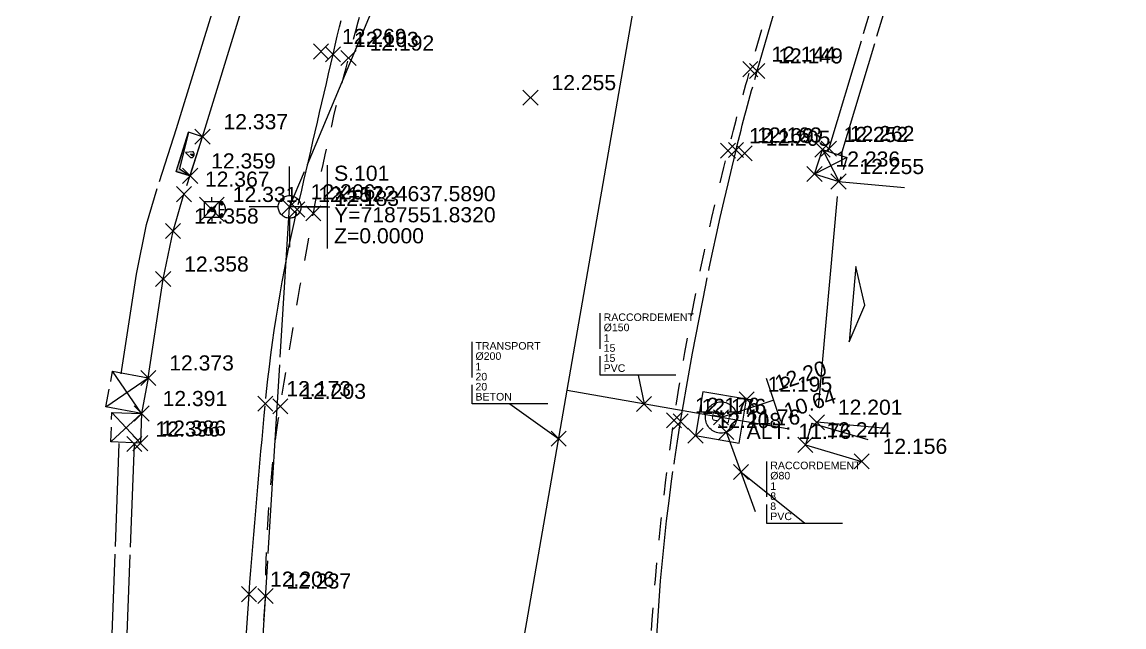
# Model space of a CAD drawing. Header units: metres. Extents: x 1224602 to 1224842, y 7187490 to 7187733.
# Drawn here: x 1224634.05 to 1224648.62, y 7187546.28 to 7187554.28 of the extents above; entities that cross this region are included whole.
import ezdxf
from ezdxf.enums import TextEntityAlignment as Align

# ---------------------------------------------------------------- set-up
doc = ezdxf.new("R2010")
doc.units = ezdxf.units.M
doc.header["$PDMODE"] = 3
doc.header["$PDSIZE"] = 0.1
for name, pattern in [('LL_0822', [2.5, 2.5, 0]), ('LL_0829', [0.6, 0.3, -0.3]), ('SL_1146', [2.5, 2.5, 0]), ('Socle_Continu', [2.5, 2.5, 0]), ('YL_2901', [2.5, 2.5, 0])]:
    doc.linetypes.add(name, pattern=pattern)
for name, color, linetype, lineweight in [('CLOTU_SCS', 212, 'Socle_Continu', 13), ('ELECT_SCS', 1, 'Socle_Continu', 13), ('GAZFL_SCS', 40, 'Socle_Continu', 13), ('SIGTA_SCI', 7, 'Socle_Continu', 13), ('SIGTM_PSI', 1, 'Socle_Continu', 13), ('SIGTO_PSI', 255, 'Socle_Continu', 13), ('SIGTO_SCI', 255, 'Socle_Continu', 13), ('VOIRI_SCS', 7, 'Socle_Continu', 13)]:
    doc.layers.add(name, color=color, linetype=linetype, lineweight=lineweight)
for name, color, linetype, lineweight, true_color in [('EAUUS_PSI', 7, 'Socle_Continu', 13, 0x7f3f00), ('EAUUS_SCI', 7, 'Socle_Continu', 13, 0x7f3f00), ('EAUUS_SCS', 7, 'Socle_Continu', 13, 0x7f3f00), ('EAUUS_SCT', 7, 'Socle_Continu', 13, 0x7f3f00), ('SIGTR_PSS', 7, 'Socle_Continu', 13, 0x9966cc), ('SIGTS_PSS', 7, 'Socle_Continu', 13, 0x9966cc)]:
    doc.layers.add(name, color=color, linetype=linetype, lineweight=lineweight, true_color=true_color)
doc.styles.add('Reseaux', font='arial.ttf')
doc.styles.get("Standard").update_dxf_attribs({"font": 'arial.ttf'})
doc.linetypes.add('CL_0181', pattern='A,3,-0.15,0.4,-0.381,["eu",Standard,S=0.254,R=0,X=-0.2,Y=-0.1],-0.381,0.4,-0.15', length=4.862)

# ---------------------------------------------------------------- blocks, each defined once
blk = doc.blocks.new('YP_1521')
at = {"layer": 'SIGTO_SCI', "color": 7, "linetype": 'Socle_Continu'}
blk.add_point((0, 0), dxfattribs=at)
at = {"layer": 'SIGTA_SCI', "linetype": 'Socle_Continu'}
blk.add_attdef('ALT', (0.278, 0.099), '', height=0.2, dxfattribs=at)
at = {"layer": 'SIGTA_SCI', "linetype": 'Socle_Continu', "flags": 9}
blk.add_attdef('CALQUE_ALT', (1.69, -1.18), '', height=0.2, dxfattribs=at)
at = {"layer": 'SIGTO_SCI', "linetype": 'Socle_Continu', "flags": 9}
for tag, p in [('ID', (1.69, 0.105)), ('NATURE', (1.69, -0.216)), ('FAMILLE', (1.69, -0.538)), ('CALQUE', (1.69, -0.859)), ('PCRS', (1.69, -1.823))]:
    blk.add_attdef(tag, p, '', height=0.2, dxfattribs=at)
blk = doc.blocks.new('YP_2900')
at = {"layer": 'SIGTO_PSI', "linetype": 'Socle_Continu'}
blk.add_line((0.5, 0), (0, 0), dxfattribs=at)
at = {"layer": 'SIGTO_PSI', "linetype": 'Socle_Continu', "flags": 128}
blk.add_lwpolyline([(0.5, -0.55), (0.5, 0.55)], dxfattribs=at)
at = {"layer": 'SIGTO_PSI', "color": 7, "linetype": 'Socle_Continu'}
blk.add_point((0, 0), dxfattribs=at)
at = {"layer": 'SIGTM_PSI', "color": 1, "linetype": 'Socle_Continu'}
blk.add_attdef('MAT', (0.589, 0.345), '', height=0.2, dxfattribs=at)
at = {"layer": 'SIGTM_PSI', "linetype": 'Socle_Continu', "flags": 9}
blk.add_attdef('CALQUE_MAT', (1.598, -0.695), '', height=0.2, dxfattribs=at)
at = {"layer": 'SIGTO_PSI', "linetype": 'Socle_Continu', "flags": 9}
for tag, p in [('ID', (1.598, 0.59)), ('NATURE', (1.598, 0.269)), ('FAMILLE', (1.598, -0.052)), ('CALQUE', (1.598, -0.374)), ('PCRS', (1.598, -1.016))]:
    blk.add_attdef(tag, p, '', height=0.2, dxfattribs=at)
at = {"layer": 'SIGTO_PSI', "linetype": 'Socle_Continu'}
for tag, p in [('X=', (0.589, 0.075)), ('Y=', (0.589, -0.204)), ('Z=', (0.589, -0.482))]:
    blk.add_attdef(tag, p, '', height=0.2, dxfattribs=at)
blk = doc.blocks.new('FP_0404')
at = {"layer": 'ELECT_SCS', "linetype": 'Socle_Continu'}
h = blk.add_hatch(color=91, dxfattribs=at)
edge = h.paths.add_edge_path()
edge.add_ellipse((0.264, 0.162), major_axis=(-0.0287, 0.0287), ratio=1, start_angle=-135, end_angle=45, ccw=False)
edge.add_ellipse((0.264, 0.162), major_axis=(-0.0287, 0.0287), ratio=1, start_angle=45, end_angle=225, ccw=False)
h = blk.add_hatch(color=91, dxfattribs=at)
edge = h.paths.add_edge_path()
edge.add_ellipse((0.264, -0.163), major_axis=(-0.0287, 0.0287), ratio=1, start_angle=-135, end_angle=45, ccw=False)
edge.add_ellipse((0.264, -0.163), major_axis=(-0.0287, 0.0287), ratio=1, start_angle=45, end_angle=225, ccw=False)
at = {"layer": 'ELECT_SCS', "color": 193, "linetype": 'Socle_Continu'}
for p, q in [((-0.325, 0.325), (-0.203, 0.203)), ((0, 0.203), (0, 0.325)), ((0.203, 0.203), (0.325, 0.325)), ((-0.203, 0), (-0.325, 0)), ((-0.203, -0.203), (-0.325, -0.325)), ((0, -0.203), (0, -0.325)), ((0.203, 0), (0.325, 0)), ((0.325, -0.325), (0.203, -0.203))]:
    blk.add_line(p, q, dxfattribs=at)
at = {"layer": 'ELECT_SCS', "color": 91, "linetype": 'Socle_Continu', "flags": 128}
blk.add_lwpolyline([(-0.203, -0.203), (0.203, -0.203), (0.203, 0.203), (-0.203, 0.203)], close=True, dxfattribs=at)
at = {"layer": 'ELECT_SCS', "linetype": 'Socle_Continu', "flags": 128}
blk.add_lwpolyline([(-0.119, -0.115), (-0.014, 0.066), (0.015, 0.019), (0.115, 0.117), (0.012, -0.071), (-0.016, -0.017), (-0.119, -0.115)], dxfattribs=at)
at = {"layer": 'ELECT_SCS', "color": 91, "linetype": 'Socle_Continu'}
for points in [[(0.305, 0.162, 0.098491), (0.302, 0.178, 0.098491), (0.293, 0.191, 0.098491), (0.28, 0.2, 0.098491), (0.264, 0.203, 0.098491), (0.249, 0.2, 0.098491), (0.235, 0.191, 0.098491), (0.227, 0.178, 0.098491), (0.223, 0.162, 0.098491)], [(0.223, 0.162, 0.098491), (0.227, 0.147, 0.098491), (0.235, 0.134, 0.098491), (0.249, 0.125, 0.098491), (0.264, 0.122, 0.098491), (0.28, 0.125, 0.098491), (0.293, 0.134, 0.098491), (0.302, 0.147, 0.098491), (0.305, 0.162, 0.098491)], [(0.305, -0.163, 0.081301), (0.347, -0.095, 0.098491), (0.366, 0, 0.098491), (0.347, 0.095, 0.081301), (0.305, 0.162, 0.098491)], [(0.305, -0.163, 0.098491), (0.302, -0.147, 0.098491), (0.293, -0.134, 0.098491), (0.28, -0.125, 0.098491), (0.264, -0.122, 0.098491), (0.249, -0.125, 0.098491), (0.235, -0.134, 0.098491), (0.227, -0.147, 0.098491), (0.223, -0.163, 0.098491)], [(0.223, -0.163, 0.098491), (0.227, -0.178, 0.098491), (0.235, -0.191, 0.098491), (0.249, -0.2, 0.098491), (0.264, -0.203, 0.098491), (0.28, -0.2, 0.098491), (0.293, -0.191, 0.098491), (0.302, -0.178, 0.098491), (0.305, -0.163, 0.098491)]]:
    blk.add_lwpolyline(points, format="xyb", dxfattribs=at)
at = {"layer": 'ELECT_SCS', "linetype": 'Socle_Continu', "flags": 9}
for tag, p in [('ID', (0.868, 0.47)), ('NATURE', (0.868, 0.148)), ('FAMILLE', (0.868, -0.173)), ('CALQUE', (0.868, -0.494)), ('PCRS', (0.868, -0.815))]:
    blk.add_attdef(tag, p, '', height=0.2, dxfattribs=at)
blk = doc.blocks.new('CP_0163')
at = {"layer": 'EAUUS_SCS', "linetype": 'Socle_Continu'}
blk.add_lwpolyline([(0, 0), (1, 0), (1, 1), (0, 1)], close=True, dxfattribs=at)
at = {"layer": 'EAUUS_SCS', "linetype": 'Socle_Continu', "const_width": 0.0235, "flags": 128}
for points in [[(0.45, 0.412), (0.362, 0.412, -0.405328), (0.31, 0.465), (0.31, 0.553, -0.999132), (0.45, 0.553), (0.45, 0.518), (0.327, 0.518)], [(0.538, 0.624), (0.538, 0.474, 0.410802), (0.6, 0.412), (0.679, 0.412), (0.679, 0.624)]]:
    blk.add_lwpolyline(points, format="xyb", dxfattribs=at)
at = {"layer": 'EAUUS_SCS', "linetype": 'Socle_Continu'}
blk.add_circle((0.5, 0.5), 0.353, dxfattribs=at)
at = {"layer": 'EAUUS_SCS', "linetype": 'Socle_Continu', "flags": 9}
for tag, p in [('ID', (1.381, 1.06)), ('NATURE', (1.381, 0.739)), ('FAMILLE', (1.381, 0.417)), ('CALQUE', (1.381, 0.096)), ('PCRS', (1.381, -0.225)), ('TYPE', (1.381, -0.546))]:
    blk.add_attdef(tag, p, '', height=0.2, dxfattribs=at)
blk = doc.blocks.new('SP_1162')
at = {"layer": 'CLOTU_SCS', "linetype": 'Socle_Continu'}
for p, q in [((0, 0), (1, 1)), ((0, 1), (1, 0))]:
    blk.add_line(p, q, dxfattribs=at)
at = {"layer": 'CLOTU_SCS', "linetype": 'Socle_Continu', "flags": 128}
blk.add_lwpolyline([(1, 0), (0, 0), (0, 1), (1, 1)], close=True, dxfattribs=at)
at = {"layer": 'CLOTU_SCS', "linetype": 'Socle_Continu', "flags": 9}
for tag, p in [('ID', (1.089, 0.299)), ('NATURE', (1.089, -0.022)), ('FAMILLE', (1.089, -0.344)), ('CALQUE', (1.089, -0.665)), ('PCRS', (1.089, -0.986))]:
    blk.add_attdef(tag, p, '', height=0.2, dxfattribs=at)
blk = doc.blocks.new('JP_0703')
at = {"layer": 'GAZFL_SCS', "linetype": 'Socle_Continu'}
blk.add_hatch(color=256, dxfattribs=at).paths.add_polyline_path([(0, 0), (0, 0.359), (1, 0.359), (0.088, 0.3)])
h = blk.add_hatch(color=256, dxfattribs=at)
edge = h.paths.add_edge_path()
edge.add_line((0.505, 0.179), (0.471, 0.106))
edge.add_line((0.471, 0.106), (0.471, 0.096))
edge.add_ellipse((0.505, 0.099), major_axis=(-0.0336, 0), ratio=0.758629, start_angle=5.446, end_angle=174.554)
edge.add_line((0.538, 0.096), (0.538, 0.106))
edge.add_line((0.538, 0.106), (0.505, 0.179))
at = {"layer": 'GAZFL_SCS', "linetype": 'Socle_Continu', "flags": 128}
blk.add_lwpolyline([(0, 0.359), (0, 0), (1, 0), (1, 0.359)], close=True, dxfattribs=at)
at = {"layer": 'GAZFL_SCS', "linetype": 'Socle_Continu'}
blk.add_lwpolyline([(0, 0), (0, 0.359), (1, 0.359), (0.088, 0.3)], close=True, dxfattribs=at)
blk.add_lwpolyline([(0.578, 0.106), (0.578, 0.124), (0.505, 0.281), (0.432, 0.124), (0.432, 0.106, 0.066358), (0.436, 0.095, 0.1059), (0.452, 0.076, 0.086348), (0.476, 0.064, 0.076263), (0.505, 0.059, 0.076263), (0.534, 0.064, 0.086348), (0.557, 0.076, 0.1059), (0.574, 0.095, 0.066358)], format="xyb", close=True, dxfattribs=at)
at = {"layer": 'GAZFL_SCS', "linetype": 'Socle_Continu', "flags": 9}
for tag, p in [('ID', (1.013, 0.696)), ('NATURE', (1.013, 0.374)), ('FAMILLE', (1.013, 0.053)), ('CALQUE', (1.013, -0.268)), ('PCRS', (1.013, -0.589))]:
    blk.add_attdef(tag, p, '', height=0.2, dxfattribs=at)
blk = doc.blocks.new('SP_1161')
at = {"layer": 'CLOTU_SCS', "linetype": 'Socle_Continu'}
for p, q in [((0, 0), (0, 0.2745)), ((1, 0.2745), (1, 0)), ((0.5, 0.1545), (0.3438, 0.103)), ((0.6563, 0.103), (0.5, 0.1545)), ((0.3438, 0.103), (0.6563, 0.103)), ((0.0625, 0), (0.9375, 0))]:
    blk.add_line(p, q, dxfattribs=at)
at = {"layer": 'CLOTU_SCS', "linetype": 'Socle_Continu', "flags": 9}
for tag, p in [('ID', (1.3598, 0.3853)), ('NATURE', (1.3598, 0.0641)), ('FAMILLE', (1.3598, -0.2572)), ('CALQUE', (1.3598, -0.5785)), ('PCRS', (1.3598, -0.8998))]:
    blk.add_attdef(tag, p, '', height=0.2, dxfattribs=at)
blk = doc.blocks.new('YP_2903')
at = {"layer": 'SIGTR_PSS', "color": 1, "linetype": 'Socle_Continu'}
blk.add_line((0, 0.15), (0, 0.533), dxfattribs=at)
at = {"layer": 'SIGTR_PSS', "color": 5, "linetype": 'Socle_Continu'}
blk.add_line((-0.15, 0), (-0.533, 0), dxfattribs=at)
at = {"layer": 'SIGTR_PSS', "color": 3, "linetype": 'Socle_Continu'}
blk.add_line((0.15, 0), (0.533, 0), dxfattribs=at)
at = {"layer": 'SIGTR_PSS', "color": 2, "linetype": 'Socle_Continu'}
blk.add_line((0, -0.15), (0, -0.533), dxfattribs=at)
at = {"layer": 'SIGTR_PSS', "color": 4, "linetype": 'Socle_Continu'}
blk.add_circle((0, 0), 0.15, dxfattribs=at)
at = {"layer": 'SIGTR_PSS', "linetype": 'Socle_Continu', "flags": 9}
for tag, p in [('ID', (1.343, 0.305)), ('NATURE', (1.343, -0.016)), ('FAMILLE', (1.343, -0.337)), ('CALQUE', (1.343, -0.659)), ('PCRS', (1.343, -0.98))]:
    blk.add_attdef(tag, p, '', height=0.2, dxfattribs=at)
blk = doc.blocks.new('*U61')
at = {"layer": 'EAUUS_SCI', "linetype": 'Socle_Continu'}
blk.add_line((-1.29, 0.924), (0, 0), dxfattribs=at)
at = {"layer": 'EAUUS_SCI', "linetype": 'Socle_Continu', "flags": 128}
blk.add_lwpolyline([(-0.29, 0.924), (-2.29, 0.924), (-2.29, 2.563)], dxfattribs=at)
at = {"layer": 'EAUUS_SCI', "linetype": 'Socle_Continu'}
blk.add_point((0, 0), dxfattribs=at)
for tag, p in [('TYPE', (-2.201, 2.358)), ('DIAM', (-2.201, 2.087)), ('NBR', (-2.201, 1.809)), ('LARG', (-2.201, 1.543)), ('HAUT', (-2.201, 1.277)), ('MATER', (-2.201, 1.012))]:
    blk.add_attdef(tag, p, '', height=0.2, dxfattribs=at)
at = {"layer": 'EAUUS_SCI', "linetype": 'Socle_Continu', "flags": 9}
for tag, p in [('ID', (2.47, 1.418)), ('NATURE', (2.47, 1.097)), ('FAMILLE', (2.47, 0.776)), ('CALQUE', (2.47, 0.454))]:
    blk.add_attdef(tag, p, '', height=0.2, dxfattribs=at)
blk = doc.blocks.new('CP_2101')
at = {"layer": 'EAUUS_PSI', "linetype": 'Socle_Continu'}
blk.add_line((0.733, 0), (0, 0), dxfattribs=at)
at = {"layer": 'EAUUS_PSI', "linetype": 'Socle_Continu', "flags": 128}
blk.add_lwpolyline([(0.733, -0.3), (0.733, 0.3)], dxfattribs=at)
at = {"layer": 'EAUUS_PSI', "linetype": 'Socle_Continu'}
blk.add_point((0, 0), dxfattribs=at)
at = {"layer": 'EAUUS_PSI', "linetype": 'Socle_Continu', "style": 'Reseaux', "flags": 9}
for tag, p in [('ID', (2.525, 0.541)), ('NATURE', (2.525, 0.22))]:
    blk.add_attdef(tag, p, '', height=0.2, dxfattribs=at)
at = {"layer": 'EAUUS_PSI', "linetype": 'Socle_Continu'}
for tag, p in [('TAMPON', (0.824, 0.196)), ('RADIER', (0.824, -0.192))]:
    blk.add_attdef(tag, text='', height=0.2, dxfattribs=at).set_placement(p, align=Align.MIDDLE_LEFT)
at = {"layer": 'EAUUS_PSI', "linetype": 'Socle_Continu', "flags": 9}
for tag, p in [('FAMILLE', (2.525, -0.101)), ('CALQUE', (2.525, -0.423))]:
    blk.add_attdef(tag, p, '', height=0.2, dxfattribs=at)
blk = doc.blocks.new('*U63')
at = {"layer": 'EAUUS_SCI', "linetype": 'Socle_Continu'}
blk.add_line((-0.158, 0.762), (0, 0), dxfattribs=at)
at = {"layer": 'EAUUS_SCI', "linetype": 'Socle_Continu', "flags": 128}
blk.add_lwpolyline([(0.842, 0.762), (-1.158, 0.762), (-1.158, 2.4)], dxfattribs=at)
at = {"layer": 'EAUUS_SCI', "linetype": 'Socle_Continu'}
blk.add_point((0, 0), dxfattribs=at)
for tag, p in [('TYPE', (-1.069, 2.195)), ('DIAM', (-1.069, 1.925)), ('NBR', (-1.069, 1.646)), ('LARG', (-1.069, 1.381)), ('HAUT', (-1.069, 1.115)), ('MATER', (-1.069, 0.849))]:
    blk.add_attdef(tag, p, '', height=0.2, dxfattribs=at)
at = {"layer": 'EAUUS_SCI', "linetype": 'Socle_Continu', "flags": 9}
for tag, p in [('ID', (2.47, 1.418)), ('NATURE', (2.47, 1.097)), ('FAMILLE', (2.47, 0.776)), ('CALQUE', (2.47, 0.454))]:
    blk.add_attdef(tag, p, '', height=0.2, dxfattribs=at)
blk = doc.blocks.new('*U64')
at = {"layer": 'EAUUS_SCI', "linetype": 'Socle_Continu'}
blk.add_line((1.687, -1.359), (0, 0), dxfattribs=at)
at = {"layer": 'EAUUS_SCI', "linetype": 'Socle_Continu', "flags": 128}
blk.add_lwpolyline([(2.687, -1.359), (0.687, -1.359), (0.687, 0.28)], dxfattribs=at)
at = {"layer": 'EAUUS_SCI', "linetype": 'Socle_Continu'}
blk.add_point((0, 0), dxfattribs=at)
at = {"layer": 'EAUUS_SCI', "linetype": 'Socle_Continu', "flags": 9}
for tag, p in [('ID', (2.47, 1.418)), ('NATURE', (2.47, 1.097)), ('FAMILLE', (2.47, 0.776)), ('CALQUE', (2.47, 0.454))]:
    blk.add_attdef(tag, p, '', height=0.2, dxfattribs=at)
at = {"layer": 'EAUUS_SCI', "linetype": 'Socle_Continu'}
for tag, p in [('TYPE', (0.776, 0.074)), ('DIAM', (0.776, -0.196)), ('NBR', (0.776, -0.474)), ('LARG', (0.776, -0.74)), ('HAUT', (0.776, -1.006)), ('MATER', (0.776, -1.272))]:
    blk.add_attdef(tag, p, '', height=0.2, dxfattribs=at)
blk = doc.blocks.new('CP_0169')
at = {"layer": 'EAUUS_SCI', "linetype": 'Socle_Continu'}
blk.add_point((0, 0), dxfattribs=at)
at = {"layer": 'EAUUS_SCI', "linetype": 'Socle_Continu', "insert": (0.268, 0.01), "char_height": 0.2, "attachment_point": 4}
blk.add_mtext_dynamic_manual_height_columns('\\pxql;ALT:', width=0.46273, gutter_width=1, heights=[0], dxfattribs=at)
at = {"layer": 'EAUUS_SCI', "linetype": 'Socle_Continu', "style": 'Reseaux', "flags": 9}
for tag, p in [('ID', (2.066, 0.187)), ('NATURE', (2.066, -0.134))]:
    blk.add_attdef(tag, p, '', height=0.2, dxfattribs=at)
at = {"layer": 'EAUUS_SCI', "linetype": 'Socle_Continu'}
blk.add_attdef('ALT', text='', height=0.2, dxfattribs=at).set_placement((0.952, 0.01), align=Align.MIDDLE_LEFT)
at = {"layer": 'EAUUS_SCI', "linetype": 'Socle_Continu', "flags": 9}
for tag, p in [('FAMILLE', (2.066, -0.456)), ('CALQUE', (2.066, -0.777)), ('TYPE', (2.066, -1.098))]:
    blk.add_attdef(tag, p, '', height=0.2, dxfattribs=at)

msp = doc.modelspace()

# ---------------------------------------------------------------- linework, layer by layer
at = {"layer": 'CLOTU_SCS', "linetype": 'SL_1146', "flags": 128}
for points in [[(1224635.364, 7187549.623), (1224635.563, 7187550.94), (1224635.699, 7187551.6), (1224635.848, 7187552.106), (1224636.094, 7187552.868), (1224636.62, 7187554.573), (1224637.672, 7187557.93)], [(1224635.72, 7187549.569), (1224635.917, 7187550.877), (1224636.048, 7187551.512), (1224636.192, 7187552), (1224636.437, 7187552.76), (1224636.964, 7187554.466), (1224638.016, 7187557.822)], [(1224645.891, 7187556.517), (1224645.885, 7187556.496), (1224645.638, 7187555.673), (1224645.541, 7187555.336), (1224644.72, 7187552.603), (1224644.709, 7187552.567)], [(1224646.069, 7187556.481), (1224645.811, 7187555.622), (1224645.713, 7187555.285), (1224644.88, 7187552.512)], [(1224644.495, 7187548.972), (1224644.41, 7187548.684), (1224645.154, 7187548.466)], [(1224644.495, 7187548.972), (1224645.238, 7187548.754)], [(1224634.995, 7187539.544), (1224635.337, 7187548.702)], [(1224635.195, 7187539.536), (1224635.537, 7187548.695)]]:
    msp.add_lwpolyline(points, dxfattribs=at)
at = {"layer": 'EAUUS_SCT', "linetype": 'CL_0181', "flags": 128}
for points in [[(1224637.395, 7187527.205), (1224644.9, 7187570.325)], [(1224643.295, 7187549.047), (1224641.259, 7187549.402)], [(1224644.197, 7187548.89), (1224643.295, 7187549.047)], [(1224643.749, 7187547.797), (1224643.366, 7187548.853)]]:
    msp.add_lwpolyline(points, dxfattribs=at)
at = {"layer": 'SIGTS_PSS', "linetype": 'YL_2901', "flags": 128}
msp.add_lwpolyline([(1224634.276, 7187497.942), (1224637.589, 7187551.832), (1224655.154, 7187593.64), (1224718.643, 7187594.665)], dxfattribs=at)
at = {"layer": 'VOIRI_SCS', "linetype": 'LL_0829', "flags": 128}
for points in [[(1224626.147, 7187507.126), (1224626.521, 7187507.169), (1224627.563, 7187507.319), (1224628.544, 7187507.585), (1224628.972, 7187507.797), (1224629.408, 7187508.107), (1224629.818, 7187508.435), (1224630.152, 7187508.77), (1224630.681, 7187509.335), (1224631.353, 7187510.085, 0.02522), (1224632.919, 7187512.078, 0.014512), (1224634.564, 7187514.555, 0.098052), (1224635.533, 7187517.116, 0.026815), (1224635.739, 7187518.935), (1224635.913, 7187521.882), (1224636.099, 7187525.273), (1224636.469, 7187532.058), (1224636.644, 7187535.205), (1224636.808, 7187538.367), (1224636.86, 7187539.359), (1224637.201, 7187545.57), (1224637.271, 7187546.685, -0.038044), (1224637.467, 7187549.194, -0.007798), (1224637.904, 7187551.747, -0.018751), (1224638.369, 7187553.8, -0.001515), (1224638.884, 7187555.711), (1224639.154, 7187556.704), (1224639.434, 7187557.663), (1224640.566, 7187561.437), (1224641.354, 7187564.078), (1224641.646, 7187565.104), (1224642.436, 7187567.823), (1224643.405, 7187571.094), (1224644.888, 7187576.192), (1224646.09, 7187580.337), (1224646.548, 7187581.738), (1224646.796, 7187582.433), (1224647.064, 7187583.119), (1224647.367, 7187583.815), (1224647.698, 7187584.498), (1224648.051, 7187585.17), (1224648.428, 7187585.836), (1224648.818, 7187586.481), (1224649.228, 7187587.12), (1224649.658, 7187587.746), (1224650.106, 7187588.358), (1224650.505, 7187588.868), (1224650.919, 7187589.366), (1224651.347, 7187589.852), (1224651.789, 7187590.324), (1224652.127, 7187590.665), (1224652.247, 7187590.781), (1224652.718, 7187591.224), (1224653.199, 7187591.656), (1224653.688, 7187592.08), (1224654.488, 7187592.748), (1224654.897, 7187593.07), (1224655.294, 7187593.367), (1224655.314, 7187593.382), (1224655.741, 7187593.68), (1224656.176, 7187593.967), (1224656.619, 7187594.241), (1224657.069, 7187594.504), (1224657.537, 7187594.763), (1224658.011, 7187595.012), (1224658.49, 7187595.25), (1224658.861, 7187595.426), (1224658.973, 7187595.478), (1224659.951, 7187595.91), (1224660.941, 7187596.317), (1224661.764, 7187596.636), (1224662.18, 7187596.783), (1224662.599, 7187596.918), (1224663.023, 7187597.036), (1224663.16, 7187597.071), (1224663.451, 7187597.136), (1224663.883, 7187597.223), (1224664.315, 7187597.309), (1224664.968, 7187597.446), (1224665.147, 7187597.478), (1224665.989, 7187597.591), (1224666.655, 7187597.663), (1224666.997, 7187597.694), (1224667.322, 7187597.717), (1224668.66, 7187597.775), (1224672.782, 7187597.942), (1224678.914, 7187598.238), (1224682.01, 7187598.389), (1224683.1, 7187598.447), (1224689.8, 7187598.76)], [(1224644.078, 7187501.549), (1224644.034, 7187501.501), (1224643.744, 7187501.853), (1224643.4, 7187502.386), (1224642.906, 7187503.228, -0.027651), (1224642.139, 7187504.723, -0.022541), (1224641.356, 7187506.72, -0.043092), (1224640.786, 7187509.024, -0.028132), (1224640.574, 7187511.143, -0.024631), (1224640.583, 7187512.888), (1224641.255, 7187525.171), (1224641.628, 7187532.271), (1224641.993, 7187538.915), (1224642.31, 7187544.784, -0.030432), (1224642.672, 7187549.009, -0.025828), (1224643.388, 7187552.575, -0.008562), (1224643.682, 7187553.653), (1224645.116, 7187558.567), (1224647.474, 7187566.627), (1224649.683, 7187574.216), (1224651.163, 7187579.297), (1224651.544, 7187580.298), (1224651.945, 7187581.288), (1224652.158, 7187581.776), (1224652.383, 7187582.258), (1224652.622, 7187582.733), (1224652.877, 7187583.198), (1224653.155, 7187583.661), (1224653.451, 7187584.114), (1224653.761, 7187584.558), (1224654.086, 7187584.992), (1224654.422, 7187585.419), (1224654.768, 7187585.838), (1224655.48, 7187586.655), (1224655.822, 7187587.022), (1224656.176, 7187587.378), (1224656.54, 7187587.723), (1224656.915, 7187588.057), (1224657.299, 7187588.382), (1224657.693, 7187588.696), (1224658.094, 7187589), (1224658.137, 7187589.031), (1224658.504, 7187589.294), (1224658.92, 7187589.578), (1224659.345, 7187589.85), (1224659.777, 7187590.11), (1224660.215, 7187590.357), (1224660.662, 7187590.589), (1224661.115, 7187590.806), (1224661.575, 7187591.007), (1224662.041, 7187591.191), (1224662.539, 7187591.367), (1224662.704, 7187591.423), (1224663.372, 7187591.642), (1224664.291, 7187591.936), (1224664.586, 7187592.025), (1224665.2, 7187592.193), (1224665.821, 7187592.332), (1224666.454, 7187592.435), (1224667.092, 7187592.512), (1224667.407, 7187592.545), (1224667.731, 7187592.577), (1224668.371, 7187592.63), (1224669.161, 7187592.668), (1224669.953, 7187592.689), (1224673.106, 7187592.813), (1224674.4, 7187592.888), (1224680.497, 7187593.17), (1224681.064, 7187593.191), (1224682.086, 7187593.241), (1224682.09, 7187593.323), (1224684.143, 7187593.419), (1224685.151, 7187593.466), (1224697.274, 7187593.986), (1224699.248, 7187594.079), (1224702.348, 7187594.199), (1224703.565, 7187594.262), (1224708.929, 7187594.505), (1224709.755, 7187594.546), (1224709.931, 7187594.717)]]:
    msp.add_lwpolyline(points, format="xyb", dxfattribs=at)
at = {"layer": 'VOIRI_SCS', "linetype": 'LL_0822', "flags": 128}
for points in [[(1224647.162, 7187498.596), (1224646.663, 7187498.828), (1224646.236, 7187499.121), (1224645.86, 7187499.464), (1224645.497, 7187499.852), (1224645.129, 7187500.244), (1224644.781, 7187500.628), (1224644.467, 7187501.042), (1224644.078, 7187501.549), (1224643.481, 7187502.422), (1224642.986, 7187503.255, -0.032483), (1224642.213, 7187504.765, -0.019871), (1224641.447, 7187506.749, -0.04358), (1224640.88, 7187509.051, -0.026917), (1224640.67, 7187511.128, -0.025481), (1224640.678, 7187512.874), (1224641.356, 7187525.176), (1224641.741, 7187532.291), (1224642.087, 7187538.898), (1224642.402, 7187544.764, -0.039951), (1224642.76, 7187548.994, -0.018811), (1224643.494, 7187552.584, -0.010668), (1224643.773, 7187553.63), (1224645.203, 7187558.561), (1224647.561, 7187566.605), (1224649.777, 7187574.205), (1224651.248, 7187579.269), (1224651.634, 7187580.271), (1224652.039, 7187581.263), (1224652.253, 7187581.752), (1224652.479, 7187582.236), (1224652.718, 7187582.712), (1224652.956, 7187583.152), (1224652.972, 7187583.181), (1224653.244, 7187583.64), (1224653.532, 7187584.09), (1224653.836, 7187584.531), (1224654.154, 7187584.962), (1224654.485, 7187585.384), (1224654.828, 7187585.797), (1224655.182, 7187586.2), (1224655.546, 7187586.594), (1224655.895, 7187586.954), (1224656.251, 7187587.305), (1224656.614, 7187587.648), (1224656.986, 7187587.982), (1224657.366, 7187588.307), (1224657.754, 7187588.622), (1224658.151, 7187588.927), (1224658.197, 7187588.962), (1224658.556, 7187589.223), (1224658.969, 7187589.508), (1224659.39, 7187589.781), (1224659.819, 7187590.042), (1224660.256, 7187590.289), (1224660.7, 7187590.521), (1224661.151, 7187590.738), (1224661.609, 7187590.938), (1224662.075, 7187591.121), (1224662.582, 7187591.298), (1224662.716, 7187591.341), (1224663.04, 7187591.442), (1224663.364, 7187591.542), (1224664.326, 7187591.854), (1224664.601, 7187591.939), (1224665.228, 7187592.111), (1224665.862, 7187592.253), (1224666.486, 7187592.358), (1224667.114, 7187592.434), (1224667.424, 7187592.462), (1224667.745, 7187592.485), (1224668.377, 7187592.52), (1224669.954, 7187592.588), (1224673.122, 7187592.741), (1224674.389, 7187592.78), (1224680.515, 7187593.068), (1224680.849, 7187593.082), (1224681.068, 7187593.105), (1224682.101, 7187593.145), (1224683.879, 7187593.218), (1224685.161, 7187593.277), (1224697.286, 7187593.798), (1224699.182, 7187593.881)], [(1224637.053, 7187546.709, -0.005161), (1224637.269, 7187549.229, -0.033272), (1224637.69, 7187551.798, 0.000713), (1224638.164, 7187553.849, -0.016077), (1224638.672, 7187555.773), (1224638.967, 7187556.758), (1224639.242, 7187557.737), (1224640.353, 7187561.478), (1224641.136, 7187564.141), (1224641.445, 7187565.174), (1224642.23, 7187567.86), (1224643.175, 7187571.099)]]:
    msp.add_lwpolyline(points, format="xyb", dxfattribs=at)
msp.add_lwpolyline([(1224636.981, 7187545.665), (1224637.053, 7187546.709)], dxfattribs=at)

# ---------------------------------------------------------------- block references
at = {"layer": 'CLOTU_SCS', "color": 6, "linetype": 'Socle_Continu'}
for p, xscale, yscale, rotation in [((1224644.636, 7187552.591), 0.3408882322946475, 0.3408882322946475, 252.089976808992), ((1224635.632, 7187549.099), 0.4789739986870964, 0.4789739986870964, 79.41921730394314), ((1224635.616, 7187548.707), 0.3916487348355706, 0.3916487348355706, 87.72116596013137)]:
    msp.add_blockref('SP_1162', p, dxfattribs=dict(at, xscale=xscale, yscale=yscale, rotation=rotation))
at = {"layer": 'CLOTU_SCS', "linetype": 'Socle_Continu', "xscale": 3.196828366421427, "yscale": 3.196828366421427, "rotation": 264.867174803776}
msp.add_blockref('SP_1161', (1224644.848, 7187552.167), dxfattribs=at)
at = {"layer": 'EAUUS_PSI', "linetype": 'Socle_Continu', "rotation": 18.2772536510344}
msp.add_blockref('CP_2101', (1224643.295, 7187549.047), dxfattribs=at).add_auto_attribs({'TAMPON': '12.20', 'RADIER': '10.64'})
at = {"layer": 'EAUUS_SCI', "linetype": 'Socle_Continu', "xscale": 0.5, "yscale": 0.5, "zscale": 0.5}
for name, p, values in [('*U63', (1224642.277, 7187549.225), {'TYPE': 'RACCORDEMENT', 'DIAM': 'Ø150', 'NBR': '1', 'LARG': '15', 'HAUT': '15', 'MATER': 'PVC'}), ('*U61', (1224641.148, 7187548.765), {'TYPE': 'TRANSPORT', 'DIAM': 'Ø200', 'NBR': '1', 'LARG': '20', 'HAUT': '20', 'MATER': 'BETON'}), ('*U64', (1224643.558, 7187548.325), {'TYPE': 'RACCORDEMENT', 'DIAM': 'Ø80', 'NBR': '1', 'LARG': '8', 'HAUT': '8', 'MATER': 'PVC'})]:
    msp.add_blockref(name, p, dxfattribs=at).add_auto_attribs(values)
at = {"layer": 'EAUUS_SCI', "linetype": 'Socle_Continu'}
msp.add_blockref('CP_0169', (1224643.366, 7187548.853), dxfattribs=at).add_auto_attribs({'ALT': '11.76'})
at = {"layer": 'EAUUS_SCS', "linetype": 'Socle_Continu', "xscale": 0.5861953921471349, "yscale": 0.5861953921471349, "rotation": 350.3416640204386}
msp.add_blockref('CP_0163', (1224642.957, 7187548.807), dxfattribs=at)
at = {"layer": 'ELECT_SCS', "linetype": 'Socle_Continu', "xscale": 0.5, "yscale": 0.5}
msp.add_blockref('FP_0404', (1224636.56, 7187551.799), dxfattribs=at)
at = {"layer": 'GAZFL_SCS', "linetype": 'Socle_Continu', "xscale": 0.5431051656152917, "yscale": 0.5431051656152917, "rotation": 72.53349961095432}
msp.add_blockref('JP_0703', (1224636.274, 7187552.242), dxfattribs=at)
at = {"layer": 'SIGTO_PSI', "color": 193, "linetype": 'Socle_Continu'}
msp.add_blockref('YP_2900', (1224637.589, 7187551.832), dxfattribs=at).add_auto_attribs({'MAT': 'S.101', 'X=': 'X=1224637.5890', 'Y=': 'Y=7187551.8320', 'Z=': 'Z=0.0000'})
at = {"layer": 'SIGTO_SCI', "linetype": 'Socle_Continu'}
ref = msp.add_blockref('YP_1521', (1224638.004, 7187553.887), dxfattribs=at)
ref.add_attrib('ALT', '12.269', (1224638.282, 7187553.986), dxfattribs={"layer": 'SIGTA_SCI', "linetype": 'Socle_Continu', "height": 0.2})
ref = msp.add_blockref('YP_1521', (1224638.164, 7187553.849), dxfattribs=at)
ref.add_attrib('ALT', '12.163', (1224638.442, 7187553.947), dxfattribs={"layer": 'SIGTA_SCI', "linetype": 'Socle_Continu', "height": 0.2})
ref = msp.add_blockref('YP_1521', (1224638.369, 7187553.8), dxfattribs=at)
ref.add_attrib('ALT', '12.192', (1224638.647, 7187553.899), dxfattribs={"layer": 'SIGTA_SCI', "linetype": 'Socle_Continu', "height": 0.2})
ref = msp.add_blockref('YP_1521', (1224643.682, 7187553.653), dxfattribs=at)
ref.add_attrib('ALT', '12.144', (1224643.96, 7187553.752), dxfattribs={"layer": 'SIGTA_SCI', "linetype": 'Socle_Continu', "height": 0.2})
ref = msp.add_blockref('YP_1521', (1224643.773, 7187553.63), dxfattribs=at)
ref.add_attrib('ALT', '12.149', (1224644.051, 7187553.729), dxfattribs={"layer": 'SIGTA_SCI', "linetype": 'Socle_Continu', "height": 0.2})
ref = msp.add_blockref('YP_1521', (1224640.775, 7187553.277), dxfattribs=at)
ref.add_attrib('ALT', '12.255', (1224641.053, 7187553.376), dxfattribs={"layer": 'SIGTA_SCI', "linetype": 'Socle_Continu', "height": 0.2})
ref = msp.add_blockref('YP_1521', (1224636.437, 7187552.76), dxfattribs=at)
ref.add_attrib('ALT', '12.337', (1224636.715, 7187552.859), dxfattribs={"layer": 'SIGTA_SCI', "linetype": 'Socle_Continu', "height": 0.2})
ref = msp.add_blockref('YP_1521', (1224643.388, 7187552.575), dxfattribs=at)
ref.add_attrib('ALT', '12.169', (1224643.666, 7187552.674), dxfattribs={"layer": 'SIGTA_SCI', "linetype": 'Socle_Continu', "height": 0.2})
ref = msp.add_blockref('YP_1521', (1224643.494, 7187552.584), dxfattribs=at)
ref.add_attrib('ALT', '12.163', (1224643.772, 7187552.683), dxfattribs={"layer": 'SIGTA_SCI', "linetype": 'Socle_Continu', "height": 0.2})
ref = msp.add_blockref('YP_1521', (1224643.608, 7187552.541), dxfattribs=at)
ref.add_attrib('ALT', '12.205', (1224643.886, 7187552.64), dxfattribs={"layer": 'SIGTA_SCI', "linetype": 'Socle_Continu', "height": 0.2})
ref = msp.add_blockref('YP_1521', (1224644.636, 7187552.591), dxfattribs=at)
ref.add_attrib('ALT', '12.252', (1224644.914, 7187552.69), dxfattribs={"layer": 'SIGTA_SCI', "linetype": 'Socle_Continu', "height": 0.2})
ref = msp.add_blockref('YP_1521', (1224644.72, 7187552.603), dxfattribs=at)
ref.add_attrib('ALT', '12.262', (1224644.998, 7187552.702), dxfattribs={"layer": 'SIGTA_SCI', "linetype": 'Socle_Continu', "height": 0.2})
ref = msp.add_blockref('YP_1521', (1224636.274, 7187552.242), dxfattribs=at)
ref.add_attrib('ALT', '12.359', (1224636.552, 7187552.34), dxfattribs={"layer": 'SIGTA_SCI', "linetype": 'Socle_Continu', "height": 0.2})
ref = msp.add_blockref('YP_1521', (1224644.531, 7187552.267), dxfattribs=at)
ref.add_attrib('ALT', '12.236', (1224644.809, 7187552.365), dxfattribs={"layer": 'SIGTA_SCI', "linetype": 'Socle_Continu', "height": 0.2})
ref = msp.add_blockref('YP_1521', (1224644.848, 7187552.167), dxfattribs=at)
ref.add_attrib('ALT', '12.255', (1224645.126, 7187552.266), dxfattribs={"layer": 'SIGTA_SCI', "linetype": 'Socle_Continu', "height": 0.2})
ref = msp.add_blockref('YP_1521', (1224636.192, 7187552), dxfattribs=at)
ref.add_attrib('ALT', '12.367', (1224636.47, 7187552.099), dxfattribs={"layer": 'SIGTA_SCI', "linetype": 'Socle_Continu', "height": 0.2})
ref = msp.add_blockref('YP_1521', (1224636.56, 7187551.799), dxfattribs=at)
ref.add_attrib('ALT', '12.331', (1224636.838, 7187551.897), dxfattribs={"layer": 'SIGTA_SCI', "linetype": 'Socle_Continu', "height": 0.2})
ref = msp.add_blockref('YP_1521', (1224637.589, 7187551.832), dxfattribs=at)
ref.add_attrib('ALT', '12.266', (1224637.867, 7187551.931), dxfattribs={"layer": 'SIGTA_SCI', "linetype": 'Socle_Continu', "height": 0.2})
ref = msp.add_blockref('YP_1521', (1224637.69, 7187551.798), dxfattribs=at)
ref.add_attrib('ALT', '12.157', (1224637.968, 7187551.897), dxfattribs={"layer": 'SIGTA_SCI', "linetype": 'Socle_Continu', "height": 0.2})
ref = msp.add_blockref('YP_1521', (1224637.904, 7187551.747), dxfattribs=at)
ref.add_attrib('ALT', '12.183', (1224638.182, 7187551.845), dxfattribs={"layer": 'SIGTA_SCI', "linetype": 'Socle_Continu', "height": 0.2})
ref = msp.add_blockref('YP_1521', (1224636.048, 7187551.512), dxfattribs=at)
ref.add_attrib('ALT', '12.358', (1224636.326, 7187551.611), dxfattribs={"layer": 'SIGTA_SCI', "linetype": 'Socle_Continu', "height": 0.2})
ref = msp.add_blockref('YP_1521', (1224635.917, 7187550.877), dxfattribs=at)
ref.add_attrib('ALT', '12.358', (1224636.195, 7187550.976), dxfattribs={"layer": 'SIGTA_SCI', "linetype": 'Socle_Continu', "height": 0.2})
ref = msp.add_blockref('YP_1521', (1224635.72, 7187549.569), dxfattribs=at)
ref.add_attrib('ALT', '12.373', (1224635.998, 7187549.668), dxfattribs={"layer": 'SIGTA_SCI', "linetype": 'Socle_Continu', "height": 0.2})
ref = msp.add_blockref('YP_1521', (1224643.633, 7187549.287), dxfattribs=at)
ref.add_attrib('ALT', '12.195', (1224643.911, 7187549.386), dxfattribs={"layer": 'SIGTA_SCI', "linetype": 'Socle_Continu', "height": 0.2})
ref = msp.add_blockref('YP_1521', (1224637.269, 7187549.229), dxfattribs=at)
ref.add_attrib('ALT', '12.173', (1224637.547, 7187549.328), dxfattribs={"layer": 'SIGTA_SCI', "linetype": 'Socle_Continu', "height": 0.2})
ref = msp.add_blockref('YP_1521', (1224637.467, 7187549.194), dxfattribs=at)
ref.add_attrib('ALT', '12.203', (1224637.745, 7187549.293), dxfattribs={"layer": 'SIGTA_SCI', "linetype": 'Socle_Continu', "height": 0.2})
ref = msp.add_blockref('YP_1521', (1224635.632, 7187549.099), dxfattribs=at)
ref.add_attrib('ALT', '12.391', (1224635.91, 7187549.197), dxfattribs={"layer": 'SIGTA_SCI', "linetype": 'Socle_Continu', "height": 0.2})
ref = msp.add_blockref('YP_1521', (1224642.672, 7187549.009), dxfattribs=at)
ref.add_attrib('ALT', '12.176', (1224642.95, 7187549.108), dxfattribs={"layer": 'SIGTA_SCI', "linetype": 'Socle_Continu', "height": 0.2})
ref = msp.add_blockref('YP_1521', (1224642.76, 7187548.994), dxfattribs=at)
ref.add_attrib('ALT', '12.176', (1224643.038, 7187549.093), dxfattribs={"layer": 'SIGTA_SCI', "linetype": 'Socle_Continu', "height": 0.2})
ref = msp.add_blockref('YP_1521', (1224644.562, 7187548.983), dxfattribs=at)
ref.add_attrib('ALT', '12.201', (1224644.84, 7187549.082), dxfattribs={"layer": 'SIGTA_SCI', "linetype": 'Socle_Continu', "height": 0.2})
ref = msp.add_blockref('YP_1521', (1224643.366, 7187548.853), dxfattribs=at)
ref.add_attrib('ALT', '11.76', (1224643.644, 7187548.952), dxfattribs={"layer": 'SIGTA_SCI', "linetype": 'Socle_Continu', "height": 0.2})
ref = msp.add_blockref('YP_1521', (1224635.537, 7187548.695), dxfattribs=at)
ref.add_attrib('ALT', '12.396', (1224635.815, 7187548.794), dxfattribs={"layer": 'SIGTA_SCI', "linetype": 'Socle_Continu', "height": 0.2})
ref = msp.add_blockref('YP_1521', (1224635.616, 7187548.707), dxfattribs=at)
ref.add_attrib('ALT', '12.386', (1224635.894, 7187548.806), dxfattribs={"layer": 'SIGTA_SCI', "linetype": 'Socle_Continu', "height": 0.2})
ref = msp.add_blockref('YP_1521', (1224642.957, 7187548.807), dxfattribs=at)
ref.add_attrib('ALT', '12.208', (1224643.235, 7187548.906), dxfattribs={"layer": 'SIGTA_SCI', "linetype": 'Socle_Continu', "height": 0.2})
ref = msp.add_blockref('YP_1521', (1224644.41, 7187548.684), dxfattribs=at)
ref.add_attrib('ALT', '12.244', (1224644.688, 7187548.783), dxfattribs={"layer": 'SIGTA_SCI', "linetype": 'Socle_Continu', "height": 0.2})
ref = msp.add_blockref('YP_1521', (1224645.154, 7187548.466), dxfattribs=at)
ref.add_attrib('ALT', '12.156', (1224645.432, 7187548.565), dxfattribs={"layer": 'SIGTA_SCI', "linetype": 'Socle_Continu', "height": 0.2})
ref = msp.add_blockref('YP_1521', (1224637.053, 7187546.709), dxfattribs=at)
ref.add_attrib('ALT', '12.206', (1224637.331, 7187546.808), dxfattribs={"layer": 'SIGTA_SCI', "linetype": 'Socle_Continu', "height": 0.2})
ref = msp.add_blockref('YP_1521', (1224637.271, 7187546.685), dxfattribs=at)
ref.add_attrib('ALT', '12.237', (1224637.549, 7187546.783), dxfattribs={"layer": 'SIGTA_SCI', "linetype": 'Socle_Continu', "height": 0.2})
at = {"layer": 'SIGTR_PSS', "linetype": 'Socle_Continu'}
msp.add_blockref('YP_2903', (1224637.589, 7187551.832), dxfattribs=at)

doc.saveas('drawing.dxf')
